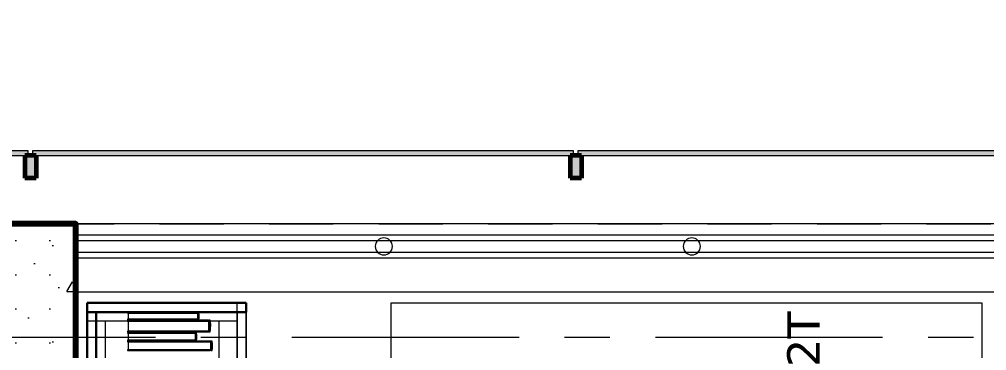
# Model space of a CAD drawing. Header units: inches. Extents: x -19 to 5698, y -728 to 92.
# Drawn here: x 229.446 to 231.574, y 39.621 to 40.35 of the extents above; entities that cross this region are included whole.
import ezdxf

# ---------------------------------------------------------------- set-up
doc = ezdxf.new("R2010")
doc.units = ezdxf.units.IN
doc.header["$MEASUREMENT"] = 0
doc.set_wipeout_variables(frame=1)
for name, pattern in [('HIDDEN', [0.375, 0.25, -0.125]), ('Hidden Line', [0.195611, 0.141111, -0.0545]), ('Punto & Raya', [0.65, 0.5, -0.075, 0, -0.075]), ('Rayas', [0.282222, 0.141111, -0.141111]), ('Wipeout_Contour', [1, 0, -1])]:
    doc.linetypes.add(name, pattern=pattern)
doc.layers.get('0').update_dxf_attribs({"color": 61})
doc.layers.add('00 conduct tomacorr', color=120, linetype='HIDDEN', lineweight=30)
for name, color, linetype in [('02 _ ARQ _ ALB _ Ejes Generales', 251, 'Continuous'), ('02 _ ARQ _ ZON _ Espacio.3D', 7, 'Continuous'), ('08 _ STR _ EXT _ 06 Columnas', 7, 'Continuous'), ('08 _ STR _ EXT _ 07 Losa Aligerada', 7, 'Continuous'), ('08 _ STR _ EXT _ 09 Vigas', 251, 'Continuous'), ('Acabado - Muros', 7, 'Continuous'), ('Estructura - 04 MURO', 7, 'Continuous'), ('Interior - Escaleras & Barandillas', 7, 'Continuous'), ('Interior - Mobiliario', 7, 'Continuous')]:
    doc.layers.add(name, color=color, linetype=linetype)

# ---------------------------------------------------------------- blocks, each defined once
blk = doc.blocks.new('CAJA POP UP 6 MODULOS')
at = {"layer": '00 conduct tomacorr', "linetype": 'Continuous'}
for p, q in [((-0.095, -0.165), (-0.095, -0.0151)), ((-0.052, -0.165), (-0.052, -0.0151)), ((0.052, -0.165), (0.052, -0.0151)), ((0.095, -0.165), (0.095, -0.0151)), ((0, -0.165), (0, -0.18))]:
    blk.add_line(p, q, dxfattribs=at)
for points in [[(-0.147, 0), (0.147, 0), (0.147, -0.18), (-0.147, -0.18)], [(0, 0), (0.147, 0), (0.147, -0.18), (0, -0.18)]]:
    blk.add_lwpolyline(points, close=True, dxfattribs=at)
for points in [[(-0.138, -0.045), (-0.009, -0.045), (-0.009, -0.165), (-0.138, -0.165), (-0.138, -0.045)], [(0.009, -0.045), (0.138, -0.045), (0.138, -0.165), (0.009, -0.165), (0.009, -0.045)]]:
    blk.add_lwpolyline(points, dxfattribs=at)
at = {"color": 1, "insert": (-0.1807, -0.168), "char_height": 0.05, "attachment_point": 1, "rotation": 180}
blk.add_mtext_dynamic_manual_height_columns('{\\fVerdana|b0|i0|c0|p34;2T}', width=0.000481, gutter_width=0.1561, heights=[0], dxfattribs=at)

msp = doc.modelspace()

# ---------------------------------------------------------------- hatches: boundary and pattern name
at = {"layer": 'Acabado - Muros', "linetype": 'Continuous', "lineweight": 9}
for points in [[(228.275, 40.06), (228.275, 40.05), (229.465, 40.05), (229.465, 40.06)], [(229.475, 40.06), (229.475, 40.05), (230.665, 40.05), (230.665, 40.06)], [(230.675, 40.06), (230.675, 40.05), (231.865, 40.05), (231.865, 40.06)]]:
    msp.add_hatch(color=250, dxfattribs=at).paths.add_polyline_path(points)
at = {"layer": 'Acabado - Muros', "linetype": 'Continuous', "lineweight": 0}
for points in [[(229.4575, 40), (229.4825, 40), (229.4825, 40.05), (229.4575, 40.05)], [(230.6575, 40), (230.6825, 40), (230.6825, 40.05), (230.6575, 40.05)]]:
    msp.add_hatch(color=254, dxfattribs=at).paths.add_polyline_path(points)

# ---------------------------------------------------------------- linework, layer by layer
at = {"layer": '02 _ ARQ _ ZON _ Espacio.3D', "color": 254, "linetype": 'Continuous', "lineweight": 0, "flags": 128}
msp.add_lwpolyline([(229.07, 31), (229.57, 31), (229.57, 29.7499), (235.57, 29.75), (235.57, 30.2), (236.07, 30.2), (236.07, 30.7), (236.42, 30.7), (236.42, 31.8991), (237.7701, 31.8991), (237.7701, 32.9963), (236.4201, 32.9963), (236.4201, 39), (236.07, 39), (236.07, 39.4), (235.67, 39.4), (235.67, 39.7505), (229.57, 39.7505), (229.57, 39), (229.07, 39)], dxfattribs=at)
at = {"layer": '08 _ STR _ EXT _ 07 Losa Aligerada', "color": 7, "linetype": 'Rayas', "lineweight": 18, "flags": 128}
msp.add_lwpolyline([(193.22, 11.97, 1.049431), (198.7937, 6.3), (209.6003, 6.3), (209.6003, 6.2005), (214.7981, 6.2005), (214.7981, 7.2), (222.07, 7.2), (222.07, 5.6637), (223.2699, 5.6637), (223.2699, 4.2), (228.3699, 4.2), (228.3699, 5.6637), (229.57, 5.6637), (229.57, 7.2), (236.57, 7.2), (236.57, 14.9999), (236.57, 15.1499), (236.57, 15.1499), (236.57, 15.7999), (236.57, 15.7999), (236.57, 18.1001), (236.57, 20.35), (234.07, 20.35), (231.67, 20.35), (231.67, 22.35), (231.67, 22.6), (231.67, 24.5), (231.67, 24.75), (231.67, 26.75), (236.57, 26.75), (236.57, 29.7), (236.57, 35.2005), (236.57, 39.9), (228.67, 39.9), (223.5529, 39.9), (223.5529, 40.9), (218.9324, 40.9), (218.9324, 39.9), (208.37, 39.9), (208.37, 41.4352), (207.42, 41.4352), (207.42, 42.9), (202.22, 42.9), (202.22, 41.4352), (201.2699, 41.4352), (201.2699, 39.9), (196.2701, 39.9), (196.2701, 41.1), (192.8701, 41.1), (192.8701, 37.7), (194.07, 37.7), (194.07, 33.9), (193.17, 33.9), (193.17, 21.2663), (193.22, 21.2663)], format="xyb", close=True, dxfattribs=at)
at = {"layer": '08 _ STR _ EXT _ 07 Losa Aligerada', "color": 7, "linetype": 'Continuous', "lineweight": 18, "flags": 128}
msp.add_lwpolyline([(236.57, 26.75), (236.57, 39.9), (228.67, 39.9), (226.1798, 39.9), (226.1798, 40.9), (221.5593, 40.9), (221.5593, 39.9), (208.37, 39.9), (208.37, 42.6544), (207.42, 42.6544)], dxfattribs=at)
at = {"layer": 'Acabado - Muros', "color": 7, "linetype": 'Continuous', "lineweight": 60}
for p, q in [((229.4575, 40.05), (229.4575, 40)), ((229.4825, 40.05), (229.4575, 40.05)), ((229.4825, 40.05), (229.4825, 40)), ((230.6575, 40.05), (230.6575, 40)), ((230.6825, 40.05), (230.6575, 40.05)), ((230.6825, 40.05), (230.6825, 40)), ((229.4825, 40), (229.4575, 40)), ((230.6825, 40), (230.6575, 40))]:
    msp.add_line(p, q, dxfattribs=at)
at = {"layer": 'Acabado - Muros', "color": 7, "linetype": 'Continuous', "lineweight": 13, "flags": 128}
for points in [[(228.275, 40.06), (228.275, 40.05), (229.465, 40.05), (229.465, 40.06)], [(229.475, 40.06), (229.475, 40.05), (230.665, 40.05), (230.665, 40.06)], [(230.675, 40.06), (230.675, 40.05), (231.865, 40.05), (231.865, 40.06)]]:
    msp.add_lwpolyline(points, close=True, dxfattribs=at)
at = {"layer": 'Interior - Mobiliario', "color": 175, "linetype": 'Continuous', "lineweight": 13}
for p, q in [((229.615, 39.7055), (229.615, 38.2455)), ((229.925, 39.7055), (229.615, 39.7055)), ((229.925, 38.2455), (229.925, 39.7055)), ((229.635, 38.2655), (229.635, 39.6855)), ((229.885, 39.6855), (229.635, 39.6855)), ((229.8391, 39.6897), (229.6837, 39.6897)), ((229.6837, 39.6897), (229.6837, 39.6884)), ((229.6837, 39.6884), (229.8373, 39.6884)), ((229.8617, 39.6874), (229.6837, 39.6874)), ((229.6837, 39.6874), (229.6837, 39.6853)), ((229.6837, 39.6853), (229.8638, 39.6853)), ((229.6855, 39.6853), (229.6855, 39.6638)), ((229.8373, 39.6884), (229.8374, 39.6885)), ((229.8374, 39.6885), (229.8376, 39.6886)), ((229.8376, 39.6886), (229.8378, 39.6886)), ((229.8378, 39.6886), (229.838, 39.6887)), ((229.838, 39.6887), (229.8383, 39.6886)), ((229.8383, 39.6886), (229.8385, 39.6886)), ((229.8385, 39.6886), (229.8387, 39.6885)), ((229.8387, 39.6885), (229.8389, 39.6884)), ((229.8389, 39.6884), (229.839, 39.6884)), ((229.839, 39.6884), (229.8407, 39.6884)), ((229.8399, 39.6921), (229.8391, 39.6897)), ((229.8407, 39.6884), (229.8416, 39.6919)), ((229.8618, 39.6873), (229.8617, 39.6874)), ((229.862, 39.6871), (229.8618, 39.6873)), ((229.8622, 39.687), (229.862, 39.6871)), ((229.8625, 39.687), (229.8622, 39.687)), ((229.8628, 39.687), (229.8625, 39.687)), ((229.863, 39.687), (229.8628, 39.687)), ((229.8629, 39.6638), (229.8629, 39.6853)), ((229.8633, 39.6871), (229.863, 39.687)), ((229.8635, 39.6872), (229.8633, 39.6871)), ((229.8637, 39.6874), (229.8635, 39.6872)), ((229.8656, 39.6874), (229.8637, 39.6874)), ((229.8638, 39.6853), (229.8644, 39.6834)), ((229.8644, 39.6834), (229.8651, 39.6755)), ((229.8651, 39.6755), (229.8647, 39.6676)), ((229.8669, 39.6788), (229.8656, 39.6874)), ((229.8666, 39.6674), (229.8669, 39.6788)), ((229.925, 39.6855), (229.885, 39.6855)), ((229.885, 39.6855), (229.885, 38.2655)), ((229.925, 38.2655), (229.925, 39.6855)), ((229.8638, 39.6638), (229.6837, 39.6638)), ((229.6837, 39.6638), (229.6837, 39.6617)), ((229.6837, 39.6617), (229.8617, 39.6617)), ((229.8323, 39.6607), (229.6837, 39.6607)), ((229.6837, 39.6607), (229.6837, 39.6593)), ((229.6837, 39.6593), (229.8341, 39.6593)), ((229.6852, 39.6593), (229.6852, 39.644)), ((229.8324, 39.6607), (229.8323, 39.6607)), ((229.8326, 39.6605), (229.8324, 39.6607)), ((229.8328, 39.6605), (229.8326, 39.6605)), ((229.833, 39.6604), (229.8328, 39.6605)), ((229.8332, 39.6604), (229.833, 39.6604)), ((229.8334, 39.6605), (229.8332, 39.6604)), ((229.8333, 39.644), (229.8333, 39.6593)), ((229.8336, 39.6605), (229.8334, 39.6605)), ((229.8338, 39.6606), (229.8336, 39.6605)), ((229.834, 39.6607), (229.8338, 39.6606)), ((229.8356, 39.6607), (229.834, 39.6607)), ((229.8341, 39.6593), (229.8345, 39.6579)), ((229.8345, 39.6579), (229.8352, 39.6523)), ((229.8366, 39.6547), (229.8356, 39.6607)), ((229.8364, 39.6465), (229.8366, 39.6547)), ((229.8617, 39.6617), (229.8618, 39.6619)), ((229.8618, 39.6619), (229.862, 39.662)), ((229.862, 39.662), (229.8623, 39.6621)), ((229.8623, 39.6621), (229.8626, 39.6622)), ((229.8626, 39.6622), (229.8628, 39.6622)), ((229.8628, 39.6622), (229.8631, 39.6621)), ((229.8631, 39.6621), (229.8633, 39.662)), ((229.8633, 39.662), (229.8636, 39.6618)), ((229.8636, 39.6618), (229.8637, 39.6617)), ((229.8637, 39.6617), (229.8656, 39.6617)), ((229.8647, 39.6676), (229.8638, 39.6638)), ((229.8656, 39.6617), (229.8666, 39.6674)), ((229.8341, 39.644), (229.6837, 39.644)), ((229.6837, 39.644), (229.6837, 39.6425)), ((229.6837, 39.6425), (229.8323, 39.6425)), ((229.8658, 39.6415), (229.6837, 39.6415)), ((229.6837, 39.6415), (229.6837, 39.6399)), ((229.6837, 39.6399), (229.868, 39.6399)), ((229.6855, 39.6399), (229.6855, 39.6227)), ((229.8323, 39.6425), (229.8324, 39.6426)), ((229.8324, 39.6426), (229.8326, 39.6427)), ((229.8326, 39.6427), (229.8328, 39.6428)), ((229.8328, 39.6428), (229.833, 39.6428)), ((229.833, 39.6428), (229.8333, 39.6428)), ((229.8333, 39.6428), (229.8335, 39.6428)), ((229.8335, 39.6428), (229.8337, 39.6427)), ((229.8337, 39.6427), (229.8339, 39.6426)), ((229.8339, 39.6426), (229.834, 39.6425)), ((229.834, 39.6425), (229.8356, 39.6425)), ((229.8348, 39.6467), (229.8341, 39.644)), ((229.8352, 39.6523), (229.8348, 39.6467)), ((229.8356, 39.6425), (229.8364, 39.6465)), ((229.8659, 39.6415), (229.8658, 39.6415)), ((229.8661, 39.6413), (229.8659, 39.6415)), ((229.8664, 39.6412), (229.8661, 39.6413)), ((229.8667, 39.6412), (229.8664, 39.6412)), ((229.8669, 39.6412), (229.8667, 39.6412)), ((229.8672, 39.6412), (229.8669, 39.6412)), ((229.8671, 39.6227), (229.8671, 39.6399)), ((229.8675, 39.6413), (229.8672, 39.6412)), ((229.8677, 39.6414), (229.8675, 39.6413)), ((229.8679, 39.6415), (229.8677, 39.6414)), ((229.8699, 39.6415), (229.8679, 39.6415)), ((229.868, 39.6399), (229.8686, 39.6383)), ((229.8686, 39.6383), (229.8694, 39.6321)), ((229.8711, 39.6347), (229.8699, 39.6415)), ((229.8709, 39.6256), (229.8711, 39.6347)), ((229.868, 39.6227), (229.6837, 39.6227)), ((229.6837, 39.6227), (229.6837, 39.6211)), ((229.6837, 39.6211), (229.8658, 39.6211)), ((229.8658, 39.6211), (229.866, 39.6212)), ((229.866, 39.6212), (229.8662, 39.6213)), ((229.8662, 39.6213), (229.8665, 39.6214)), ((229.8665, 39.6214), (229.8667, 39.6214)), ((229.8667, 39.6214), (229.867, 39.6214)), ((229.867, 39.6214), (229.8673, 39.6214)), ((229.8673, 39.6214), (229.8675, 39.6213)), ((229.8675, 39.6213), (229.8678, 39.6212)), ((229.8678, 39.6212), (229.8679, 39.6211)), ((229.8679, 39.6211), (229.8699, 39.6211)), ((229.8689, 39.6258), (229.868, 39.6227)), ((229.8694, 39.6321), (229.8689, 39.6258)), ((229.8699, 39.6211), (229.8709, 39.6256))]:
    msp.add_line(p, q, dxfattribs=at)
at = {"layer": 'Interior - Mobiliario', "color": 175, "linetype": 'Continuous', "lineweight": 13, "flags": 128}
msp.add_lwpolyline([(231.564, 39.7255), (231.564, 38.2255), (230.964, 38.2255), (230.964, 39.2255), (230.264, 39.2255), (230.264, 39.7255)], close=True, dxfattribs=at)

# ---------------------------------------------------------------- block references
at = {"layer": '00 conduct tomacorr', "xscale": 1.432830642179531, "yscale": 1.432830642179531, "zscale": 1.432830642179531, "rotation": 269.9999999999999}
msp.add_blockref('CAJA POP UP 6 MODULOS', (231.3761, 39.3255, 0.0002), dxfattribs=at)

# ---------------------------------------------------------------- next in the draw order: wipeouts: each hides what was drawn before it
at = {"color": 254, "linetype": 'Wipeout_Contour', "lineweight": 0, "ltscale": 6624.867856}
msp.add_wipeout([(229.57, 39.75), (235.67, 39.75), (235.67, 39.9), (229.57, 39.9)], dxfattribs=at).dxf.layer = 'Estructura - 04 MURO'
at = {"color": 254, "linetype": 'Wipeout_Contour', "lineweight": 0, "ltscale": 6612.731006}
msp.add_wipeout([(229.615, 38.2455), (229.615, 39.7055), (229.595, 39.7055), (229.595, 38.2455)], dxfattribs=at).dxf.layer = 'Interior - Mobiliario'

# ---------------------------------------------------------------- next in the draw order: hatches: boundary and pattern name
at = {"layer": '08 _ STR _ EXT _ 06 Columnas', "linetype": 'Continuous', "lineweight": 9}
h = msp.add_hatch(dxfattribs=at)
h.set_pattern_fill('HORMIGÓN_EN_MASA_0002', style=0, pattern_type=2)
h.set_pattern_definition([(0, (185.00004, 1e-08), (0, 0.3897114), [0.024375, -0.200625]), (0, (185.11254, 0.19486), (0, 0.3897114), [0.024375, -0.200625]), (60, (185.00004, 1e-08), (-0.3375, 0.1948557), [0.024375, -0.200625]), (60, (185.22504, 1e-08), (-0.3375, 0.1948557), [0.024375, -0.200625]), (120, (185.0244, 1e-08), (0.3375, 0.1948557), [0.024375, -0.200625]), (120, (185.2494, 1e-08), (0.3375, 0.1948557), [0.024375, -0.200625]), (0, (185.00004, 0.0375), (0, 0.075), [0, -0.075, 0, -0.1125]), (45, (185.03754, 0.0375), (-0.05303301, 0.05303301), [0, -0.05625, 0, -0.09375])])
h.paths.add_polyline_path([(229.57, 39), (229.57, 39.9), (228.67, 39.9), (228.67, 39.4), (229.07, 39.4), (229.07, 39)])

# ---------------------------------------------------------------- next in the draw order: linework, layer by layer
at = {"layer": '02 _ ARQ _ ALB _ Ejes Generales', "color": 251, "linetype": 'Punto & Raya', "lineweight": 13, "true_color": 0x636466}
msp.add_line((190.8454, 39.65), (239.57, 39.65), dxfattribs=at)
at = {"layer": '08 _ STR _ EXT _ 06 Columnas', "color": 7, "linetype": 'Continuous', "lineweight": 80, "flags": 128}
msp.add_lwpolyline([(229.57, 39), (229.57, 39.9), (228.67, 39.9), (228.67, 39.4), (229.07, 39.4), (229.07, 39)], close=True, dxfattribs=at)
at = {"layer": '08 _ STR _ EXT _ 09 Vigas', "color": 251, "linetype": 'Hidden Line', "lineweight": 13, "true_color": 0x636466}
for p, q in [((194.07, 39.9), (236.57, 39.9)), ((229.57, 39.9), (229.07, 39.9))]:
    msp.add_line(p, q, dxfattribs=at)
at = {"layer": 'Estructura - 04 MURO', "color": 7, "linetype": 'Continuous', "lineweight": 13, "flags": 128}
for points in [[(235.67, 39.9), (229.57, 39.9)], [(229.57, 39.75), (235.67, 39.75)]]:
    msp.add_lwpolyline(points, dxfattribs=at)
at = {"layer": 'Interior - Escaleras & Barandillas', "color": 161, "linetype": 'Continuous', "lineweight": 13, "flags": 128}
for points in [[(229.57, 39.875), (229.57, 39.825), (235.67, 39.825), (235.67, 39.875)], [(229.57, 39.8625), (229.57, 39.8375), (235.67, 39.8375), (235.67, 39.8625)], [(229.57, 39.8625), (229.57, 39.8375), (235.67, 39.8375), (235.67, 39.8625)], [(229.57, 39.8625), (229.57, 39.8375), (235.67, 39.8375), (235.67, 39.8625)]]:
    msp.add_lwpolyline(points, close=True, dxfattribs=at)
for points in [[(230.2478, 39.8313, 1), (230.2478, 39.8688, 1)], [(230.9256, 39.8313, 1), (230.9256, 39.8688, 1)]]:
    msp.add_lwpolyline(points, format="xyb", close=True, dxfattribs=at)
at = {"layer": 'Interior - Mobiliario', "color": 175, "linetype": 'Continuous', "lineweight": 30}
for p, q in [((229.615, 39.7055), (229.595, 39.7055)), ((229.595, 39.7055), (229.595, 38.2455)), ((229.615, 39.7055), (229.615, 38.2455))]:
    msp.add_line(p, q, dxfattribs=at)
at = {"layer": 'Interior - Mobiliario', "color": 175, "linetype": 'Continuous', "lineweight": 13}
for p, q in [((229.595, 39.7055), (229.595, 38.2455)), ((229.615, 39.7055), (229.595, 39.7055)), ((229.615, 38.2455), (229.615, 39.7055)), ((229.595, 39.6855), (229.595, 38.2655)), ((229.635, 39.6855), (229.595, 39.6855))]:
    msp.add_line(p, q, dxfattribs=at)

# ---------------------------------------------------------------- next in the draw order: wipeouts: each hides what was drawn before it
at = {"color": 254, "linetype": 'Wipeout_Contour', "lineweight": 0, "ltscale": 6613.460634}
msp.add_wipeout([(229.945, 39.7055), (229.945, 39.7255), (229.595, 39.7255), (229.595, 39.7055)], dxfattribs=at).dxf.layer = 'Interior - Mobiliario'

# ---------------------------------------------------------------- next in the draw order: linework, layer by layer
at = {"layer": 'Interior - Mobiliario', "color": 175, "linetype": 'Continuous', "lineweight": 30}
for p, q in [((229.945, 39.7255), (229.595, 39.7255)), ((229.595, 39.7255), (229.595, 39.7055)), ((229.945, 39.7255), (229.945, 39.7055)), ((229.945, 39.7055), (229.595, 39.7055))]:
    msp.add_line(p, q, dxfattribs=at)
at = {"layer": 'Interior - Mobiliario', "color": 175, "linetype": 'Continuous', "lineweight": 13}
for p, q in [((229.595, 39.7255), (229.595, 39.7055)), ((229.945, 39.7255), (229.595, 39.7255)), ((229.595, 39.7255), (229.595, 39.6855)), ((229.925, 39.7255), (229.595, 39.7255)), ((229.595, 38.2255), (229.595, 39.7255)), ((229.595, 39.7255), (229.945, 39.7255)), ((229.925, 39.6855), (229.925, 39.7255)), ((229.945, 39.7055), (229.945, 39.7255)), ((229.945, 39.7255), (229.945, 38.2255)), ((229.595, 39.7055), (229.945, 39.7055)), ((229.595, 39.7055), (229.595, 38.2455)), ((229.945, 39.7055), (229.595, 39.7055)), ((229.615, 39.7055), (229.615, 38.2455)), ((229.945, 39.7055), (229.615, 39.7055)), ((229.615, 39.7055), (229.615, 38.2455)), ((229.925, 39.7055), (229.615, 39.7055)), ((229.615, 39.7055), (229.615, 38.2455)), ((229.925, 39.7055), (229.615, 39.7055)), ((229.8373, 39.7045), (229.6837, 39.7045)), ((229.6837, 39.7045), (229.6837, 39.7032)), ((229.6837, 39.7032), (229.8391, 39.7032)), ((229.6852, 39.7032), (229.6852, 39.6897)), ((229.8374, 39.7044), (229.8373, 39.7045)), ((229.8376, 39.7043), (229.8374, 39.7044)), ((229.8378, 39.7043), (229.8376, 39.7043)), ((229.838, 39.7042), (229.8378, 39.7043)), ((229.8382, 39.7042), (229.838, 39.7042)), ((229.8385, 39.7043), (229.8382, 39.7042)), ((229.8384, 39.6897), (229.8384, 39.7032)), ((229.8387, 39.7043), (229.8385, 39.7043)), ((229.8389, 39.7044), (229.8387, 39.7043)), ((229.839, 39.7045), (229.8389, 39.7044)), ((229.8407, 39.7045), (229.839, 39.7045)), ((229.8391, 39.7032), (229.8396, 39.702)), ((229.8396, 39.702), (229.8403, 39.697)), ((229.8403, 39.697), (229.8399, 39.6921)), ((229.8418, 39.6991), (229.8407, 39.7045)), ((229.8416, 39.6919), (229.8418, 39.6991)), ((229.925, 38.2455), (229.925, 39.7055)), ((229.925, 38.2455), (229.925, 39.7055)), ((229.925, 39.7055), (229.925, 39.3465)), ((229.945, 39.7055), (229.925, 39.7055)), ((229.945, 38.2455), (229.945, 39.7055)), ((229.945, 38.2455), (229.945, 39.7055)), ((229.945, 39.7055), (229.945, 39.3465))]:
    msp.add_line(p, q, dxfattribs=at)

doc.saveas('drawing.dxf')
